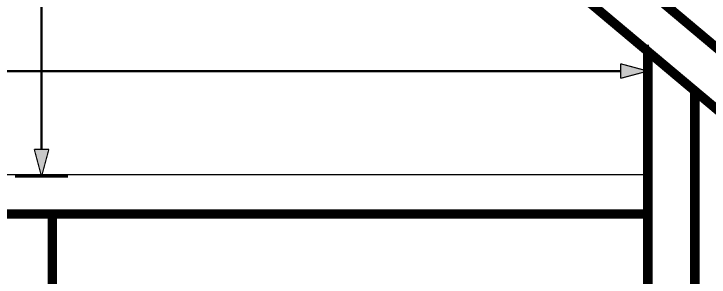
# Model space of a CAD drawing. Extents: x -27.1 to 14.4, y -13.6 to 27.5.
# Drawn here: x -15.603 to -12.645, y 22.639 to 23.759 of the extents above; entities that cross this region are included whole.
import ezdxf

# ---------------------------------------------------------------- set-up
doc = ezdxf.new("R2010")
doc.units = 0
doc.header["$MEASUREMENT"] = 0
for name, color, linetype, lineweight, plot in [('COTAS', 7, 'Continuous', 0, False), ('CUBIERTAS', 7, 'Continuous', 0, False), ('MUROS_EXTERIORES', 7, 'Continuous', 0, False)]:
    doc.layers.add(name, color=color, linetype=linetype, lineweight=lineweight, plot=plot)
pattern_1 = [(0, (1000000, 1000000), (0, 1000000), [1e-05, -1000000])]

# ---------------------------------------------------------------- blocks, each defined once
blk = doc.blocks.new('FILL_32')
at = {"layer": 'CUBIERTAS', "linetype": 'Continuous'}
h = blk.add_hatch(dxfattribs=at)
h.set_pattern_fill('CAMARA_DE_AIRE', color=5, scale=1000000.0, style=0)
h.set_pattern_definition(pattern_1)
h.paths.add_polyline_path([(-12.0816, 22.9071), (-12.0816, 23.1682), (-15.6265, 26.1427), (-15.6265, 25.8816)], flags=0)
blk = doc.blocks.new('FILL_35')
at = {"layer": 'MUROS_EXTERIORES', "linetype": 'Continuous'}
h = blk.add_hatch(dxfattribs=at)
h.set_pattern_fill('VACIO', color=5, scale=1000000.0, style=0)
h.set_pattern_definition(pattern_1)
h.paths.add_polyline_path([(-12.706, 22.6071), (-12.706, 23.431), (-12.906, 23.5988), (-12.906, 22.6071)], flags=0)
blk = doc.blocks.new('DIM_19', base_point=(-15.4858, 27.474))
at = {"color": 251, "linetype": 'Continuous', "const_width": 0.01}
for points in [[(-15.4858, 23.1824), (-15.4858, 24.9295)], [(-15.3733, 23.0665), (-15.5983, 23.0665)]]:
    blk.add_lwpolyline(points, dxfattribs=at)
at = {"color": 7, "linetype": 'Continuous', "const_width": 0.005}
for points in [[(-15.4858, 23.0665), (-15.5168, 23.1824)], [(-15.5168, 23.1824), (-15.4547, 23.1824)], [(-15.4858, 23.0665), (-15.4547, 23.1824)]]:
    blk.add_lwpolyline(points, dxfattribs=at)
at = {"color": 7}
blk.add_solid([(-15.4858, 23.0665), (-15.5168, 23.1824), (-15.4547, 23.1824)], dxfattribs=at)
blk = doc.blocks.new('DIM_20', base_point=(-12.906, 23.5154))
at = {"color": 251, "linetype": 'Continuous', "const_width": 0.01}
for points in [[(-12.906, 23.4029), (-12.906, 23.6279)], [(-16.1777, 23.5154), (-13.0219, 23.5154)]]:
    blk.add_lwpolyline(points, dxfattribs=at)
at = {"color": 7, "linetype": 'Continuous', "const_width": 0.005}
for points in [[(-12.906, 23.5154), (-13.0219, 23.5465)], [(-13.0219, 23.4844), (-13.0219, 23.5465)], [(-12.906, 23.5154), (-13.0219, 23.4844)]]:
    blk.add_lwpolyline(points, dxfattribs=at)
at = {"color": 7}
blk.add_solid([(-12.906, 23.5154), (-13.0219, 23.4844), (-13.0219, 23.5465)], dxfattribs=at)

msp = doc.modelspace()

# ---------------------------------------------------------------- linework, layer by layer
at = {"layer": 'CUBIERTAS', "color": 5, "linetype": 'Continuous', "const_width": 0.04}
for points in [[(-12.0816, 23.1682), (-15.6265, 26.1427)], [(-12.0816, 22.9071), (-15.6265, 25.8816)]]:
    msp.add_lwpolyline(points, dxfattribs=at)
at = {"layer": 'MUROS_EXTERIORES', "color": 5, "linetype": 'Continuous', "const_width": 0.04}
for points in [[(-12.706, 23.431), (-12.906, 23.5988)], [(-12.906, 22.6071), (-12.906, 23.5988)], [(-12.706, 22.6071), (-12.706, 23.431)], [(-17.0134, 22.9071), (-12.906, 22.9071)], [(-15.4397, 20.5071), (-15.4397, 22.9071)]]:
    msp.add_lwpolyline(points, dxfattribs=at)
at = {"layer": 'MUROS_EXTERIORES', "color": 7, "linetype": 'Continuous', "const_width": 0.005}
msp.add_lwpolyline([(-20.1308, 23.0745), (-12.906, 23.0745)], dxfattribs=at)

# ---------------------------------------------------------------- block references
at = {"layer": 'COTAS'}
for name, p in [('DIM_19', (-15.4858, 27.474)), ('DIM_20', (-12.906, 23.5154))]:
    msp.add_blockref(name, p, dxfattribs=at)
at = {"layer": 'CUBIERTAS'}
msp.add_blockref('FILL_32', (0, 0), dxfattribs=at)
at = {"layer": 'MUROS_EXTERIORES'}
msp.add_blockref('FILL_35', (0, 0), dxfattribs=at)

doc.saveas('drawing.dxf')
